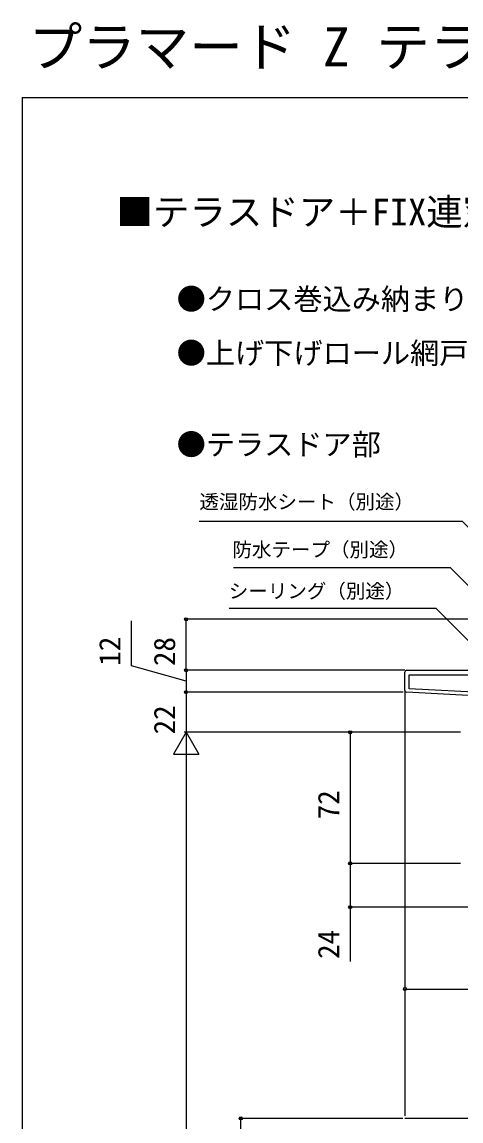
# Model space of a CAD drawing. Units: millimetres, scale not verified. Extents: x -700 to 700, y -1044 to 1038.
# Drawn here: x -700 to -459, y 434 to 1038 of the extents above; entities that cross this region are included whole.
import ezdxf
from ezdxf.enums import TextEntityAlignment as Align

# ---------------------------------------------------------------- set-up
doc = ezdxf.new("R2010")
doc.units = ezdxf.units.MM
doc.header["$LTSCALE"] = 6
for name, color, linetype in [('0-1_USER1', 3, 'Continuous'), ('0-2_YKK_11', 7, 'Continuous'), ('0-4_YKK_12', 2, 'Continuous'), ('0-7_YKK_D', 6, 'Continuous'), ('0-8_YKK_ZWAK', 7, 'Continuous')]:
    doc.layers.add(name, color=color, linetype=linetype)
doc.styles.add('ＭＳ ゴシック', font='')
doc.styles.get('ＭＳ ゴシック').set_extended_font_data('MS Gothic')

msp = doc.modelspace()

# ---------------------------------------------------------------- linework, layer by layer
at = {"layer": '0-2_YKK_11'}
msp.add_line((-490, 670.845), (-490, 680.896), dxfattribs=at)
for points in [[(-489, 681.896), (-428.4, 681.896), (-428.4, 709.896), (-425, 709.896), (-425, 707.996), (-425.5, 707.496), (-426, 706.996), (-426, 681.896), (-375, 681.896), (-375, 680.396), (-362.5, 680.396), (-362.5, 681.896), (-360, 681.896), (-360, 677.896), (-375, 677.896)], [(-438.785, 641.07), (-437.793, 646.696), (-442.6, 646.696), (-442.6, 641.34), (-442.058, 640.472), (-442.377, 639.896), (-445, 639.896), (-445, 667.538), (-489.052, 669.846)]]:
    msp.add_lwpolyline(points, dxfattribs=at)
msp.add_lwpolyline([(-445, 669.54), (-487.6, 671.773), (-487.6, 679.496), (-445, 679.496)], close=True, dxfattribs=at)
for centre, start, end in [((-489, 680.896), 90.00001, 179.99999), ((-489, 670.845), 180, 266.99997)]:
    msp.add_arc(centre, 1, start, end, dxfattribs=at)
at = {"layer": '0-4_YKK_12'}
for p, q in [((-489.996, 670.76), (-490, 437.396)), ((-455.486, 435.916), (-490.107, 435.916))]:
    msp.add_line(p, q, dxfattribs=at)
at = {"layer": '0-7_YKK_D'}
for p, q in [((-428.9, 709.896), (-611, 709.896)), ((-610, 681.896), (-610, 709.896)), ((-490, 681.896), (-611, 681.896)), ((-493, 681.896), (-611, 681.896)), ((-610, 681.896), (-610, 669.896)), ((-490.996, 669.896), (-611, 669.896)), ((-490.996, 669.896), (-611, 669.896)), ((-610, 669.896), (-610, 647.895)), ((-610, 647.895), (-617, 635.771)), ((-459.5, 647.895), (-611, 647.895)), ((-459.5, 647.895), (-611, 647.895)), ((-610, 647.895), (-603, 635.771)), ((-610, 647.895), (-610, 623.647)), ((-459.5, 647.895), (-521.005, 647.895)), ((-520.005, 647.895), (-520.005, 575.895)), ((-617, 635.771), (-603, 635.771)), ((-610, 633.895), (-610, 189.896)), ((-459.5, 575.895), (-521.005, 575.895)), ((-459.5, 575.895), (-521.005, 575.895)), ((-453.051, 551.895), (-521.005, 551.895)), ((-490, 506.896), (-375, 506.896)), ((-491.107, 435.916), (-581.005, 435.916)), ((-580.005, 175.897), (-580.005, 435.916))]:
    msp.add_line(p, q, dxfattribs=at)
for points in [[(-427, 732.143), (-429.404, 734.548), (-458.358, 763.501), (-602.899, 763.501)], [(-429.4, 702.579), (-431.804, 704.983), (-465.013, 738.192), (-584.079, 738.192)], [(-447.857, 690.764), (-450.261, 693.168), (-472.85, 715.757), (-586.441, 715.757)], [(-610, 675.896), (-640, 684.348), (-640, 708.984)], [(-520.005, 575.895), (-520.005, 551.895), (-520.005, 522.132)]]:
    msp.add_lwpolyline(points, dxfattribs=at)
for centre in [(-610, 709.896), (-610, 681.896), (-610, 681.896), (-610, 669.896), (-520.005, 647.895), (-520.005, 575.895), (-520.005, 575.895), (-520.005, 551.895), (-490, 506.896), (-580.005, 435.916)]:
    msp.add_circle(centre, 0.85, dxfattribs=at)
at = {"layer": '0-8_YKK_ZWAK'}
for q in [(-700, -1043.6), (700, 996.4)]:
    msp.add_line((-700, 996.4), q, dxfattribs=at)

# ---------------------------------------------------------------- texts
at = {"layer": '0-1_USER1', "style": 'ＭＳ ゴシック'}
for s, height, p in [('プラマード Z テラスドア', 21.51, (-696.282, 1006.973)), ('■テラスドア＋FIX連窓', 14.66, (-648.205, 921.786)), ('●クロス巻込み納まり', 11.73, (-615.182, 876.309)), ('●上げ下げロール網戸を取付けた場合', 11.73, (-615.182, 846.673)), ('●テラスドア部', 11.73, (-615.182, 796.491))]:
    msp.add_text(s, height=height, dxfattribs=at).set_placement(p, align=Align.BOTTOM_LEFT)
at = {"layer": '0-7_YKK_D', "style": 'ＭＳ ゴシック'}
for s, p in [('透湿防水シート（別途）', (-602.731, 768.133)), ('防水テープ（別途）', (-584.616, 741.865)), ('シーリング（別途）', (-586.599, 719.143))]:
    msp.add_text(s, height=7.845, dxfattribs=at).set_placement(p, align=Align.BOTTOM_LEFT)
for s, p in [('12', (-642.5, 684.393)), ('28', (-612.5, 684.214)), ('22', (-612.5, 646.686)), ('72', (-522.505, 600.077)), ('24', (-522.505, 523.45))]:
    msp.add_text(s, height=11.73, rotation=90, dxfattribs=at).set_placement(p, align=Align.BOTTOM_LEFT)

doc.saveas('drawing.dxf')
